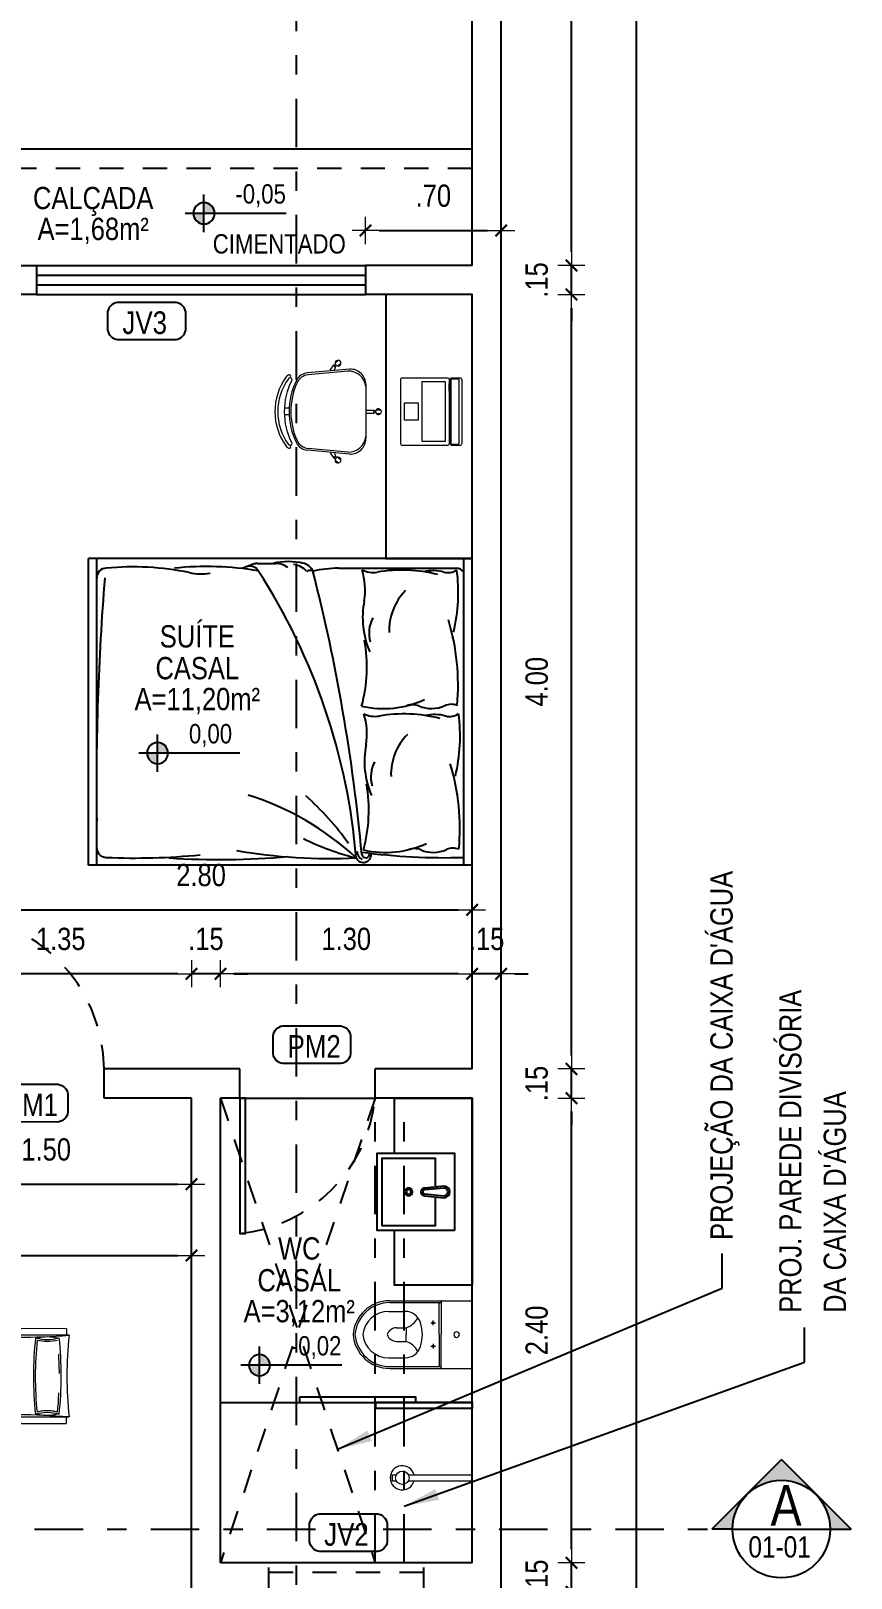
# Model space of a CAD drawing. Extents: x -415 to -176, y -135 to 749.
# Drawn here: x -392.29 to -388.05, y 734.41 to 742.4 of the extents above; entities that cross this region are included whole.
import ezdxf
from ezdxf.enums import TextEntityAlignment as Align

# ---------------------------------------------------------------- set-up
doc = ezdxf.new("R2010")
doc.units = 0
doc.header["$MEASUREMENT"] = 0
doc.header["$PDSIZE"] = -5
for name, pattern in [('AXES', [0.54, 0.3, -0.08, 0.08, -0.08]), ('DASHDOT2', [0.5, 0.25, -0.125, 0, -0.125]), ('HIDDEN2', [0.1875, 0.125, -0.0625])]:
    doc.linetypes.add(name, pattern=pattern)
doc.layers.get('0').update_dxf_attribs({"linetype": 'CONTINUOUS'})
doc.layers.get('Defpoints').update_dxf_attribs({"linetype": 'CONTINUOUS'})
for name, color, linetype in [('AME_FRZ', 7, 'CONTINUOUS'), ('AR-MOB', 252, 'CONTINUOUS'), ('ARREDI_attrezzature', 175, 'CONTINUOUS'), ('COTA', 7, 'CONTINUOUS'), ('COTAS', 7, 'CONTINUOUS'), ('DIVERSOS', 1, 'CONTINUOUS'), ('E-txt-g', 3, 'CONTINUOUS'), ('Layer1', 7, 'CONTINUOUS'), ('LAYER4', 7, 'CONTINUOUS'), ('LAYER5', 8, 'CONTINUOUS'), ('LAYER7', 4, 'CONTINUOUS'), ('MOB', 251, 'CONTINUOUS'), ('MOVEIS', 7, 'CONTINUOUS'), ('TEXTO3', 4, 'CONTINUOUS')]:
    doc.layers.add(name, color=color, linetype=linetype)
for name, color, linetype, lineweight in [('E-Cta-W', 7, 'CONTINUOUS', 20), ('E-Lay-9', 9, 'CONTINUOUS', 9), ('E-Pen-C', 4, 'CONTINUOUS', 15), ('E-Pen-G', 3, 'CONTINUOUS', 30), ('E-Txt-W', 7, 'CONTINUOUS', 20), ('estofado', 7, 'CONTINUOUS', 25)]:
    doc.layers.add(name, color=color, linetype=linetype, lineweight=lineweight)
doc.styles.add('F2', font='swissc.ttf')
doc.styles.add('REG60', font='romans.shx', dxfattribs={"width": 0.8, "height": 0.15})
doc.styles.add('REG80', font='romans.shx', dxfattribs={"width": 0.8, "height": 0.2})
doc.dimstyles.new('DIMENSION-1', dxfattribs={"dimtxt": 0.11, "dimasz": 0.07, "dimexe": 1, "dimexo": 0, "dimgap": 0.12, "dimtad": 1, "dimzin": 7, "dimdsep": 46, "dimtxsty": 'F2', "dimblk1": 'TRACO', "dimblk2": 'TRACO', "dimsah": 1, "dimcen": 1, "dimse1": 1, "dimse2": 1, "dimclrd": 256, "dimclre": 256, "dimclrt": 6, "dimadec": 0, "dimazin": 0, "dimtfac": 1, "dimtix": 1, "dimtmove": 2, "dimatfit": 3, "dimldrblk": 'TRACO', "dimfxl": 1, "dimtolj": 1, "dimtzin": 0, "dimarcsym": 0})
doc.dimstyles.get("Standard").update_dxf_attribs({"dimtxt": 0.18, "dimasz": 0.18, "dimexe": 0.18, "dimexo": 0.0625, "dimgap": 0.09, "dimtad": 0, "dimtih": 1, "dimtoh": 1, "dimdec": 4, "dimzin": 0, "dimdsep": 46, "dimtxsty": 'Standard', "dimcen": 0.09, "dimadec": 0, "dimazin": 0, "dimtfac": 1, "dimtdec": 4, "dimtofl": 0, "dimtmove": 0, "dimatfit": 3, "dimfxl": 1, "dimtolj": 1, "dimtzin": 0, "dimarcsym": 0})

# ---------------------------------------------------------------- blocks, each defined once
blk = doc.blocks.new('vaso-s')
at = {"color": 8}
for start, end in [(0, 180), (180, 0)]:
    blk.add_arc((0.08, 0), 0.0143, start, end, dxfattribs=at)
at = {"layer": 'E-Lay-9', "color": 8}
for p, q in [((0, 0.17), (0, 0)), ((0.4256, 0.175), (0.005, 0.175)), ((0.16, 0.17), (0.16, 0.17)), ((0.16, 0.17), (0.16, 0)), ((0.4256, 0.165), (0.165, 0.165)), ((0.17, 0), (0.17, 0.16)), ((0.4306, 0.12), (0.3459, 0.12)), ((0.2134, 0.06), (0.1891, 0.06)), ((0.2013, 0.0479), (0.2013, 0.0722)), ((0.3406, 0.035), (0.3406, 0)), ((0.3906, 0.035), (0.3406, 0.035)), ((0, -0.17), (0, 0)), ((0.16, -0.17), (0.16, 0)), ((0.17, 0), (0.17, -0.1601)), ((0.2134, -0.06), (0.1891, -0.06)), ((0.2013, -0.0479), (0.2013, -0.0722)), ((0.3406, -0.035), (0.3406, 0)), ((0.3906, -0.035), (0.3406, -0.035)), ((0.4306, -0.12), (0.3459, -0.12)), ((0.4256, -0.175), (0.005, -0.175)), ((0.16, -0.17), (0.16, -0.17)), ((0.4256, -0.165), (0.165, -0.165))]:
    blk.add_line(p, q, dxfattribs=at)
for centre in [(0.2013, 0.06), (0.2013, -0.06)]:
    blk.add_circle(centre, 0.005, dxfattribs=at)
for centre, radius, start, end in [((0.005, 0.17), 0.005, 90, 180), ((0.155, 0.17), 0.005, 0, 90), ((0.165, 0.17), 0.00495, 180, 270), ((0.165, 0.16), 0.00495, 0, 90), ((0.4256, -0.015), 0.19, 4.52806, 90), ((0.4256, -0.015), 0.18, 4.78019, 90), ((0.3459, 0.0375), 0.0825, 90, 163.03545), ((0.3754, 0.1358), 0.1066, 206.93947, 250.96472), ((0.4306, -0.015), 0.135, 6.37937, 90), ((0.518, -0.015), 0.2624, 163.03545, 176.7233), ((0.3906, -0.015), 0.05, 17.4576, 90), ((0.518, 0.015), 0.2624, 183.2767, 196.96455), ((0.3459, -0.0375), 0.0825, 196.96455, 270), ((0.3754, -0.1358), 0.1066, 109.03528, 153.06053), ((0.3906, 0.015), 0.05, 270, 342.5424), ((0.4256, 0.015), 0.19, 270, 355.47194), ((0.4256, 0.015), 0.18, 270, 355.21981), ((0.4306, 0.015), 0.135, 270, 353.62063), ((0.005, -0.17), 0.005, 180, 270), ((0.155, -0.17), 0.005, 270, 0), ((0.165, -0.17), 0.00495, 90, 180), ((0.165, -0.1601), 0.00495, 270, 0)]:
    blk.add_arc(centre, radius, start, end, dxfattribs=at)
blk = doc.blocks.new('TRACO')
at = {"layer": 'E-Pen-C'}
for p, q in [((-1, 0), (1, 0)), ((0, 1), (0, -1))]:
    blk.add_line(p, q, dxfattribs=at)
at = {"layer": 'E-Pen-G'}
blk.add_line((-0.42, -0.42), (0.42, 0.42), dxfattribs=at)
blk = doc.blocks.new('*D292')
at = {"color": 4, "lineweight": -2}
for p, q in [((-389.498, 734.5571), (-389.498, 734.6271)), ((-389.498, 734.3371), (-389.498, 734.4871)), ((-389.498, 734.2671), (-389.498, 734.1971))]:
    blk.add_line(p, q, dxfattribs=at)
at = {"layer": 'Defpoints', "color": 0, "linetype": 'Continuous'}
for p in [(-390.0112, 734.4871), (-389.498, 734.4871), (-390.0112, 734.3371)]:
    blk.add_point(p, dxfattribs=at)
at = {"color": 4, "linetype": 'Continuous', "lineweight": -2, "xscale": 0.07, "yscale": 0.07, "zscale": 0.07}
for p, rotation in [((-389.498, 734.4871), 270), ((-389.498, 734.3371), 90)]:
    blk.add_blockref('TRACO', p, dxfattribs=dict(at, rotation=rotation))
at = {"color": 4, "linetype": 'Continuous', "insert": (-389.6771, 734.4121), "char_height": 0.115, "attachment_point": 5, "rotation": 90, "style": 'F2'}
blk.add_mtext('\\A1;.15', dxfattribs=at)
blk = doc.blocks.new('*D293')
at = {"color": 4, "lineweight": -2}
blk.add_line((-389.498, 734.5571), (-389.498, 736.8171), dxfattribs=at)
at = {"layer": 'Defpoints', "color": 0, "linetype": 'Continuous'}
for p in [(-390.0112, 736.8871), (-389.498, 736.8871), (-390.0112, 734.4871)]:
    blk.add_point(p, dxfattribs=at)
at = {"color": 4, "linetype": 'Continuous', "lineweight": -2, "xscale": 0.07, "yscale": 0.07, "zscale": 0.07}
for p, rotation in [((-389.498, 736.8871), 90), ((-389.498, 734.4871), 270)]:
    blk.add_blockref('TRACO', p, dxfattribs=dict(at, rotation=rotation))
at = {"color": 4, "linetype": 'Continuous', "insert": (-389.6771, 735.6871), "char_height": 0.115, "attachment_point": 5, "rotation": 90, "style": 'F2'}
blk.add_mtext('\\A1;2.40', dxfattribs=at)
blk = doc.blocks.new('*D294')
at = {"color": 4, "lineweight": -2}
for p, q in [((-389.498, 737.1071), (-389.498, 737.1771)), ((-389.498, 736.8871), (-389.498, 737.0371)), ((-389.498, 736.8171), (-389.498, 736.7471))]:
    blk.add_line(p, q, dxfattribs=at)
at = {"layer": 'Defpoints', "color": 0, "linetype": 'Continuous'}
for p in [(-390.0112, 737.0371), (-389.498, 737.0371), (-390.0112, 736.8871)]:
    blk.add_point(p, dxfattribs=at)
at = {"color": 4, "linetype": 'Continuous', "lineweight": -2, "xscale": 0.07, "yscale": 0.07, "zscale": 0.07}
for p, rotation in [((-389.498, 737.0371), 270), ((-389.498, 736.8871), 90)]:
    blk.add_blockref('TRACO', p, dxfattribs=dict(at, rotation=rotation))
at = {"color": 4, "linetype": 'Continuous', "insert": (-389.6771, 736.9621), "char_height": 0.115, "attachment_point": 5, "rotation": 90, "style": 'F2'}
blk.add_mtext('\\A1;.15', dxfattribs=at)
blk = doc.blocks.new('*D295')
at = {"color": 4, "lineweight": -2}
blk.add_line((-389.498, 737.1071), (-389.498, 740.9671), dxfattribs=at)
at = {"layer": 'Defpoints', "color": 0, "linetype": 'Continuous'}
for p in [(-390.0112, 741.0371), (-389.498, 741.0371), (-390.0112, 737.0371)]:
    blk.add_point(p, dxfattribs=at)
at = {"color": 4, "linetype": 'Continuous', "lineweight": -2, "xscale": 0.07, "yscale": 0.07, "zscale": 0.07}
for p, rotation in [((-389.498, 741.0371), 90), ((-389.498, 737.0371), 270)]:
    blk.add_blockref('TRACO', p, dxfattribs=dict(at, rotation=rotation))
at = {"color": 4, "linetype": 'Continuous', "insert": (-389.677, 739.0371), "char_height": 0.115, "attachment_point": 5, "rotation": 90, "style": 'F2'}
blk.add_mtext('\\A1;4.00', dxfattribs=at)
blk = doc.blocks.new('*D296')
at = {"color": 4, "lineweight": -2}
for p, q in [((-389.498, 741.2571), (-389.498, 741.3271)), ((-389.498, 741.0371), (-389.498, 741.1871)), ((-389.498, 740.9671), (-389.498, 740.8971))]:
    blk.add_line(p, q, dxfattribs=at)
at = {"layer": 'Defpoints', "color": 0, "linetype": 'Continuous'}
for p in [(-390.0112, 741.1871), (-389.498, 741.1871), (-390.0112, 741.0371)]:
    blk.add_point(p, dxfattribs=at)
at = {"color": 4, "linetype": 'Continuous', "lineweight": -2, "xscale": 0.07, "yscale": 0.07, "zscale": 0.07}
for p, rotation in [((-389.498, 741.1871), 270), ((-389.498, 741.0371), 90)]:
    blk.add_blockref('TRACO', p, dxfattribs=dict(at, rotation=rotation))
at = {"color": 4, "linetype": 'Continuous', "insert": (-389.6771, 741.1121), "char_height": 0.115, "attachment_point": 5, "rotation": 90, "style": 'F2'}
blk.add_mtext('\\A1;.15', dxfattribs=at)
blk = doc.blocks.new('*D297')
at = {"color": 4, "lineweight": -2}
blk.add_line((-389.498, 741.2571), (-389.498, 744.9671), dxfattribs=at)
at = {"layer": 'Defpoints', "color": 0, "linetype": 'Continuous'}
for p in [(-390.0112, 745.0371), (-389.498, 745.0371), (-390.0112, 741.1871)]:
    blk.add_point(p, dxfattribs=at)
at = {"color": 4, "linetype": 'Continuous', "lineweight": -2, "xscale": 0.07, "yscale": 0.07, "zscale": 0.07}
for p, rotation in [((-389.498, 745.0371), 90), ((-389.498, 741.1871), 270)]:
    blk.add_blockref('TRACO', p, dxfattribs=dict(at, rotation=rotation))
at = {"color": 4, "linetype": 'Continuous', "insert": (-389.6771, 743.1121), "char_height": 0.115, "attachment_point": 5, "rotation": 90, "style": 'F2'}
blk.add_mtext('\\A1;3.85', dxfattribs=at)
blk = doc.blocks.new('*D303')
at = {"color": 4, "lineweight": -2}
blk.add_line((-389.162, 720.2571), (-389.162, 745.1171), dxfattribs=at)
at = {"layer": 'Defpoints', "color": 0, "linetype": 'Continuous'}
for p in [(-389.8612, 745.1871), (-389.162, 745.1871), (-389.8612, 720.1871)]:
    blk.add_point(p, dxfattribs=at)
at = {"color": 4, "linetype": 'Continuous', "lineweight": -2, "xscale": 0.07, "yscale": 0.07, "zscale": 0.07}
for p, rotation in [((-389.162, 745.1871), 90), ((-389.162, 720.1871), 270)]:
    blk.add_blockref('TRACO', p, dxfattribs=dict(at, rotation=rotation))
at = {"color": 4, "linetype": 'Continuous', "insert": (-389.3411, 732.6871), "char_height": 0.115, "attachment_point": 5, "rotation": 90, "style": 'F2'}
blk.add_mtext('\\A1;25.00', dxfattribs=at)
blk = doc.blocks.new('Cadeira')
at = {"layer": 'E-Lay-9', "color": 8}
for p, q in [((-0.1393, 0), (0.1393, 0)), ((-0.0093, 0.0535), (-0.0093, 0.0769)), ((-0.0075, 0), (-0.0075, 0.0425)), ((-0.0075, 0.0425), (-0.0056, 0.0425)), ((0.0056, 0.0425), (0.0075, 0.0425)), ((0.0075, 0), (0.0075, 0.0425)), ((0.0096, 0.0535), (0.0096, 0.0769)), ((-0.25, -0.1588), (-0.265, -0.1409)), ((-0.2355, -0.1467), (-0.2505, -0.1288)), ((-0.2298, -0.1563), (-0.2313, -0.1575)), ((-0.2144, -0.1618), (-0.2298, -0.1563)), ((-0.2192, -0.0836), (-0.1996, -0.3023)), ((-0.2087, -0.0936), (-0.1898, -0.2982)), ((0.2087, -0.0936), (0.1898, -0.2982)), ((0.2192, -0.0836), (0.1996, -0.3023)), ((0.2144, -0.1618), (0.2298, -0.1563)), ((0.2298, -0.1563), (0.2313, -0.1575)), ((0.2355, -0.1467), (0.2505, -0.1288)), ((0.25, -0.1588), (0.265, -0.1409)), ((-0.2398, -0.1647), (-0.2413, -0.1659)), ((-0.2133, -0.1847), (-0.2413, -0.1659)), ((0.2133, -0.1847), (0.2413, -0.1659)), ((0.2398, -0.1647), (0.2413, -0.1659)), ((-0.0175, -0.3961), (-0.0175, -0.4196)), ((0.0175, -0.3961), (0.0175, -0.4196))]:
    blk.add_line(p, q, dxfattribs=at)
blk.add_lwpolyline([(0.1631, -0.3812, -0.237888), (-0.1631, -0.3812, 0.605717), (-0.1738, -0.3953, 0.122717), (-0.17, -0.4, 0.323529), (0.17, -0.4, 0.122717), (0.1738, -0.3953, 0.605717)], format="xyb", close=True, dxfattribs=at)
for centre in [(0, 0.0466), (-0.2382, -0.1579), (0.2382, -0.1579)]:
    blk.add_circle(centre, 0.005, dxfattribs=at)
for centre, radius, start, end in [((0.0001, 0.0652), 0.015, 281.63338, 257.45365), ((-0.1393, -0.08), 0.08, 90, 182.56924), ((0, 0.0475), 0.0075, 221.81031, 318.18969), ((0.1393, -0.08), 0.08, 357.43076, 90), ((-0.1202, -0.0886), 0.0887, 95.59249, 183.25223), ((0.1202, -0.0886), 0.0887, 356.74777, 84.40751), ((-0.2502, -0.1438), 0.015, 322.54635, 298.36662), ((-0.2388, -0.1573), 0.0075, 261.81031, 358.18969), ((0.2388, -0.1573), 0.0075, 181.81031, 278.18969), ((0.2502, -0.1438), 0.015, 241.63338, 217.45365), ((-0.1299, -0.296), 0.07, 185.12125, 243.60471), ((-0.1201, -0.2918), 0.07, 185.2999, 245.73609), ((0.1201, -0.2918), 0.07, 294.26391, 354.7001), ((0.1299, -0.296), 0.07, 296.39529, 354.87875), ((-0.1819, -0.3961), 0.00782, 29.81088, 225.32554), ((-0.1625, -0.39), 0.0125, 205.14546, 233.1301), ((0, -0.0343), 0.3622, 243.60471, 296.39529), ((0, -0.0254), 0.3622, 245.73609, 294.26391), ((0.1819, -0.3961), 0.00782, 314.67446, 150.18912), ((-0.1625, -0.39), 0.0275, 205.14546, 233.45713), ((0, -0.1648), 0.3052, 234.12379, 305.87621), ((0.1625, -0.39), 0.0275, 306.54287, 334.85454)]:
    blk.add_arc(centre, radius, start, end, dxfattribs=at)
blk = doc.blocks.new('Notebook')
at = {"layer": 'E-Lay-9', "color": 8}
for p, q in [((-0.175, 0.305), (-0.175, 0.3)), ((-0.175, 0.3), (-0.175, 0.265)), ((0.165, 0.315), (-0.165, 0.315)), ((-0.165, 0.255), (0.165, 0.255)), ((0.175, 0.3), (0.175, 0.305)), ((0.175, 0.265), (0.175, 0.3))]:
    blk.add_line(p, q, dxfattribs=at)
for points in [[(-0.165, 0), (0.165, 0, 0.414214), (0.175, 0.01), (0.175, 0.24, 0.414214), (0.165, 0.25), (-0.165, 0.25, 0.414214), (-0.175, 0.24), (-0.175, 0.01, 0.414214)], [(-0.165, 0.26), (0.165, 0.26, 0.414214), (0.17, 0.265), (0.17, 0.295, 0.414214), (0.165, 0.3), (-0.165, 0.3, 0.414214), (-0.17, 0.295), (-0.17, 0.265, 0.414214)]]:
    blk.add_lwpolyline(points, format="xyb", close=True, dxfattribs=at)
for points in [[(-0.105, 0.25), (-0.145, 0.25), (-0.145, 0.255), (-0.105, 0.255)], [(0.105, 0.25), (0.145, 0.25), (0.145, 0.255), (0.105, 0.255)], [(-0.155, 0.11), (0.155, 0.11), (0.155, 0.23), (-0.155, 0.23)], [(-0.045, 0.02), (0.045, 0.02), (0.045, 0.09), (-0.045, 0.09)]]:
    blk.add_lwpolyline(points, close=True, dxfattribs=at)
for centre, start, end in [((-0.165, 0.305), 90, 180), ((-0.165, 0.265), 180, 270), ((0.165, 0.305), 0, 90), ((0.165, 0.265), 270, 360)]:
    blk.add_arc(centre, 0.01, start, end, dxfattribs=at)
blk = doc.blocks.new('TXT-AMB75')
at = {"layer": 'E-txt-g', "style": 'REG80', "width": 0.8, "flags": 8}
blk.add_attdef('TXT', text='', height=0.2, dxfattribs=at).set_placement((0.005, 0.296), align=Align.CENTER)
at = {"layer": 'E-Txt-W', "style": 'REG60', "width": 0.8, "flags": 8}
blk.add_attdef('TXT', text='', height=0.15, dxfattribs=at).set_placement((0.005, 0.027), align=Align.CENTER)
blk = doc.blocks.new('NIVEL')
at = {"layer": 'DIVERSOS'}
h = blk.add_hatch(color=7, dxfattribs=at)
h.paths.add_polyline_path([(0, 0.137, 0.414214), (-0.137, 0), (0, 0)])
h.paths.add_polyline_path([(0, 0), (0, -0.137, 0.414214), (0.137, 0)])
at = {"layer": 'DIVERSOS', "color": 7}
for p, q in [((0, 0.242), (0, -0.242)), ((1.067, 0), (-0.242, 0))]:
    blk.add_line(p, q, dxfattribs=at)
blk.add_circle((0, 0), 0.137, dxfattribs=at)
blk = doc.blocks.new('*D326')
at = {"color": 4, "lineweight": -2}
for p, q in [((-390.0812, 737.5292), (-390.1512, 737.5292)), ((-389.8612, 737.5292), (-390.0112, 737.5292)), ((-389.7912, 737.5292), (-389.7212, 737.5292))]:
    blk.add_line(p, q, dxfattribs=at)
at = {"layer": 'Defpoints', "color": 0, "linetype": 'Continuous'}
for p in [(-390.0112, 737.5292), (-390.0112, 737.0371), (-389.8612, 737.0802)]:
    blk.add_point(p, dxfattribs=at)
at = {"color": 4, "linetype": 'Continuous', "lineweight": -2, "xscale": 0.07, "yscale": 0.07, "zscale": 0.07}
blk.add_blockref('TRACO', (-390.0112, 737.5292), dxfattribs=at)
at = {"color": 4, "linetype": 'Continuous', "lineweight": -2, "xscale": 0.07, "yscale": 0.07, "zscale": 0.07, "rotation": 180}
blk.add_blockref('TRACO', (-389.8612, 737.5292), dxfattribs=at)
at = {"color": 4, "linetype": 'Continuous', "insert": (-389.9362, 737.7082), "char_height": 0.115, "attachment_point": 5, "style": 'F2'}
blk.add_mtext('\\A1;.15', dxfattribs=at)
blk = doc.blocks.new('*D327')
at = {"color": 4, "lineweight": -2}
blk.add_line((-390.0812, 737.5292), (-391.2412, 737.5292), dxfattribs=at)
at = {"layer": 'Defpoints', "color": 0, "linetype": 'Continuous'}
for p in [(-391.3112, 737.5292), (-390.0112, 737.0371), (-391.3112, 736.8871)]:
    blk.add_point(p, dxfattribs=at)
at = {"color": 4, "linetype": 'Continuous', "lineweight": -2, "xscale": 0.07, "yscale": 0.07, "zscale": 0.07, "rotation": 180}
blk.add_blockref('TRACO', (-391.3112, 737.5292), dxfattribs=at)
at = {"color": 4, "linetype": 'Continuous', "lineweight": -2, "xscale": 0.07, "yscale": 0.07, "zscale": 0.07}
blk.add_blockref('TRACO', (-390.0112, 737.5292), dxfattribs=at)
at = {"color": 4, "linetype": 'Continuous', "insert": (-390.6612, 737.7082), "char_height": 0.115, "attachment_point": 5, "style": 'F2'}
blk.add_mtext('\\A1;1.30', dxfattribs=at)
blk = doc.blocks.new('*D328')
at = {"color": 4, "lineweight": -2}
for p, q in [((-391.5312, 737.5292), (-391.6012, 737.5292)), ((-391.3112, 737.5292), (-391.4612, 737.5292)), ((-391.2412, 737.5292), (-391.1712, 737.5292))]:
    blk.add_line(p, q, dxfattribs=at)
at = {"layer": 'Defpoints', "color": 0, "linetype": 'Continuous'}
for p in [(-391.4612, 737.5292), (-391.4612, 736.8871), (-391.3112, 736.8871)]:
    blk.add_point(p, dxfattribs=at)
at = {"color": 4, "linetype": 'Continuous', "lineweight": -2, "xscale": 0.07, "yscale": 0.07, "zscale": 0.07}
blk.add_blockref('TRACO', (-391.4612, 737.5292), dxfattribs=at)
at = {"color": 4, "linetype": 'Continuous', "lineweight": -2, "xscale": 0.07, "yscale": 0.07, "zscale": 0.07, "rotation": 180}
blk.add_blockref('TRACO', (-391.3112, 737.5292), dxfattribs=at)
at = {"color": 4, "linetype": 'Continuous', "insert": (-391.3862, 737.7082), "char_height": 0.115, "attachment_point": 5, "style": 'F2'}
blk.add_mtext('\\A1;.15', dxfattribs=at)
blk = doc.blocks.new('*D329')
at = {"color": 4, "lineweight": -2}
blk.add_line((-391.5312, 737.5292), (-392.7412, 737.5292), dxfattribs=at)
at = {"layer": 'Defpoints', "color": 0, "linetype": 'Continuous'}
for p in [(-392.8112, 737.5292), (-392.8112, 737.0371), (-391.4612, 736.8871)]:
    blk.add_point(p, dxfattribs=at)
at = {"color": 4, "linetype": 'Continuous', "lineweight": -2, "xscale": 0.07, "yscale": 0.07, "zscale": 0.07, "rotation": 180}
blk.add_blockref('TRACO', (-392.8112, 737.5292), dxfattribs=at)
at = {"color": 4, "linetype": 'Continuous', "lineweight": -2, "xscale": 0.07, "yscale": 0.07, "zscale": 0.07}
blk.add_blockref('TRACO', (-391.4612, 737.5292), dxfattribs=at)
at = {"color": 4, "linetype": 'Continuous', "insert": (-392.1362, 737.7082), "char_height": 0.115, "attachment_point": 5, "style": 'F2'}
blk.add_mtext('\\A1;1.35', dxfattribs=at)
blk = doc.blocks.new('*D337')
at = {"color": 4, "lineweight": -2}
blk.add_line((-392.8912, 736.4418), (-391.5312, 736.4418), dxfattribs=at)
at = {"layer": 'Defpoints', "color": 0, "linetype": 'Continuous'}
for p in [(-392.9612, 736.8871), (-391.4612, 736.8871), (-391.4612, 736.4418)]:
    blk.add_point(p, dxfattribs=at)
at = {"color": 4, "linetype": 'Continuous', "lineweight": -2, "xscale": 0.07, "yscale": 0.07, "zscale": 0.07, "rotation": 180}
blk.add_blockref('TRACO', (-392.9612, 736.4418), dxfattribs=at)
at = {"color": 4, "linetype": 'Continuous', "lineweight": -2, "xscale": 0.07, "yscale": 0.07, "zscale": 0.07}
blk.add_blockref('TRACO', (-391.4612, 736.4418), dxfattribs=at)
at = {"color": 4, "linetype": 'Continuous', "insert": (-392.2112, 736.6209), "char_height": 0.115, "attachment_point": 5, "style": 'F2'}
blk.add_mtext('\\A1;1.50', dxfattribs=at)
blk = doc.blocks.new('*D338')
at = {"color": 4, "lineweight": -2}
blk.add_line((-394.9912, 736.0745), (-391.5312, 736.0745), dxfattribs=at)
at = {"layer": 'Defpoints', "color": 0, "linetype": 'Continuous'}
for p in [(-395.0612, 736.8871), (-391.4612, 736.8871), (-391.4612, 736.0745)]:
    blk.add_point(p, dxfattribs=at)
at = {"color": 4, "linetype": 'Continuous', "lineweight": -2, "xscale": 0.07, "yscale": 0.07, "zscale": 0.07, "rotation": 180}
blk.add_blockref('TRACO', (-395.0612, 736.0745), dxfattribs=at)
at = {"color": 4, "linetype": 'Continuous', "lineweight": -2, "xscale": 0.07, "yscale": 0.07, "zscale": 0.07}
blk.add_blockref('TRACO', (-391.4612, 736.0745), dxfattribs=at)
at = {"color": 4, "linetype": 'Continuous', "insert": (-393.2612, 736.2536), "char_height": 0.115, "attachment_point": 5, "style": 'F2'}
blk.add_mtext('\\A1;3.60', dxfattribs=at)
blk = doc.blocks.new('*D339')
at = {"color": 4, "lineweight": -2}
blk.add_line((-392.7412, 737.859), (-390.0812, 737.859), dxfattribs=at)
at = {"layer": 'Defpoints', "color": 0, "linetype": 'Continuous'}
for p in [(-390.0112, 737.859), (-392.8112, 737.0371), (-390.0112, 737.0371)]:
    blk.add_point(p, dxfattribs=at)
at = {"color": 4, "linetype": 'Continuous', "lineweight": -2, "xscale": 0.07, "yscale": 0.07, "zscale": 0.07, "rotation": 180}
blk.add_blockref('TRACO', (-392.8112, 737.859), dxfattribs=at)
at = {"color": 4, "linetype": 'Continuous', "lineweight": -2, "xscale": 0.07, "yscale": 0.07, "zscale": 0.07}
blk.add_blockref('TRACO', (-390.0112, 737.859), dxfattribs=at)
at = {"color": 4, "linetype": 'Continuous', "insert": (-391.4112, 738.0381), "char_height": 0.115, "attachment_point": 5, "style": 'F2'}
blk.add_mtext('\\A1;2.80', dxfattribs=at)
blk = doc.blocks.new('Chuveiro')
at = {"layer": 'E-Lay-9', "color": 8}
for p, q in [((-0.0311, 0.0156), (-0.3604, 0.0156)), ((0.0509, 0.0156), (0.0311, 0.0156)), ((0.0509, 0.0156), (0.0509, -0.0156)), ((-0.0311, -0.0156), (-0.3604, -0.0156)), ((0.0509, -0.0156), (0.0311, -0.0156))]:
    blk.add_line(p, q, dxfattribs=at)
blk.add_circle((0, 0), 0.0348, dxfattribs=at)
for centre, radius, start, end in [((0, 0), 0.0624, 194.4775, 165.5225), ((0.0093, 0), 0.0444, 339.42663, 20.57337)]:
    blk.add_arc(centre, radius, start, end, dxfattribs=at)
blk = doc.blocks.new('CUBA QUADRADA-flat-4-flat-1')
at = {"layer": 'MOB'}
blk.add_lwpolyline([(0, -0.2), (0.4, -0.2), (0.4, 0.2), (0, 0.2)], close=True, dxfattribs=at)
blk.add_lwpolyline([(0.1, -0.0255), (0.1, -0.175), (0.375, -0.175), (0.375, 0.175), (0.1, 0.175), (0.1, 0.0255)], dxfattribs=at)
for points in [[(0.155, -0.02), (0.055, -0.03, -1), (0.055, 0.03), (0.155, 0.02, -1)], [(0.155, -0.01), (0.055, -0.02, -1), (0.055, 0.02), (0.155, 0.01, -1)]]:
    blk.add_lwpolyline(points, format="xyb", close=True, dxfattribs=at)
for radius in [0.02, 0.0125]:
    blk.add_circle((0.2375, 0), radius, dxfattribs=at)
blk = doc.blocks.new('Poltrona Star marrom')
at = {"layer": 'estofado', "color": 8, "lineweight": 20, "ltscale": 0.1}
for p, q in [((0, 0), (0, -0.78)), ((-0.05, -0.02), (-0.05, -0.78)), ((-0.05, -0.02), (0, -0.02)), ((0.62, -0.78), (0.62, -0.02)), ((0.62, -0.02), (0.67, -0.02)), ((0.67, -0.78), (0.67, -0.02)), ((-0.05, -0.78), (0, -0.78)), ((0.62, -0.78), (0.67, -0.78))]:
    blk.add_line(p, q, dxfattribs=at)
at = {"layer": 'estofado', "color": 8, "lineweight": 5, "ltscale": 0.1}
blk.add_line((0.62, -0.02), (0.62, 0), dxfattribs=at)
for centre, radius, start, end in [((0.31, 2.832), 2.848, 263.7521, 276.2479), ((0.309, -0.165), 0.296, 165.0121, 194.9879), ((0.31, -2.807), 2.748, 83.9224, 96.0776), ((-0.276, -0.165), 0.308, 343.0375, 16.9625), ((0.896, -0.165), 0.308, 163.0375, 196.9625), ((0.311, -0.165), 0.296, 345.0121, 14.9879), ((0.31, 2.478), 2.748, 263.9224, 276.0776), ((0.02, -0.78), 0.02, 180, 270), ((0.31, 1.687), 2.504, 263.3498, 276.6502), ((0.6, -0.78), 0.02, 270, 0)]:
    blk.add_arc(centre, radius, start, end, dxfattribs=at)
at = {"layer": 'MOVEIS', "color": 8, "lineweight": 5, "ltscale": 0.1}
for points in [[(0.019, -0.075), (0.019, -0.075), (0.019, -0.075)], [(0.601, -0.075), (0.601, -0.075)], [(0.019, -0.255), (0.019, -0.255)], [(0.601, -0.255), (0.601, -0.255)]]:
    blk.add_lwpolyline(points, close=True, dxfattribs=at)
for centre, radius, start, end in [((-4.905, -0.39), 4.92, 355.4539, 4.5461), ((-0.276, -0.165), 0.322, 345.9941, 14.0059), ((5.525, -0.39), 4.92, 175.4539, 184.5461), ((0.31, 2.478), 2.734, 264.2624, 275.7376)]:
    blk.add_arc(centre, radius, start, end, dxfattribs=at)
at = {"layer": 'MOVEIS', "color": 8, "linetype": 'AXES', "lineweight": 5, "ltscale": 0.1}
for centre, radius, start, end in [((0.31, -2.807), 2.734, 84.2624, 95.7376), ((0.896, -0.165), 0.322, 165.9941, 194.0059)]:
    blk.add_arc(centre, radius, start, end, dxfattribs=at)
blk = doc.blocks.new('*D363')
at = {"color": 4, "lineweight": -2}
blk.add_line((-392.4735, 741.2571), (-392.4735, 741.7171), dxfattribs=at)
at = {"layer": 'Defpoints', "color": 0, "linetype": 'Continuous'}
for p in [(-392.4735, 741.7871), (-390.0112, 741.7871), (-390.0112, 741.1871)]:
    blk.add_point(p, dxfattribs=at)
at = {"color": 4, "linetype": 'Continuous', "lineweight": -2, "xscale": 0.07, "yscale": 0.07, "zscale": 0.07}
for p, rotation in [((-392.4735, 741.7871), 90), ((-392.4735, 741.1871), 270)]:
    blk.add_blockref('TRACO', p, dxfattribs=dict(at, rotation=rotation))
at = {"color": 4, "linetype": 'Continuous', "insert": (-392.6525, 741.4871), "char_height": 0.115, "attachment_point": 5, "rotation": 90, "style": 'F2'}
blk.add_mtext('\\A1;.60', dxfattribs=at)
blk = doc.blocks.new('*D364')
at = {"color": 4, "lineweight": -2}
blk.add_line((-390.4912, 741.3678), (-389.9312, 741.3678), dxfattribs=at)
at = {"layer": 'Defpoints', "color": 0, "linetype": 'Continuous'}
for p in [(-389.8612, 741.3678), (-390.5612, 741.1871), (-389.8612, 741.1871)]:
    blk.add_point(p, dxfattribs=at)
at = {"color": 4, "linetype": 'Continuous', "lineweight": -2, "xscale": 0.07, "yscale": 0.07, "zscale": 0.07, "rotation": 180}
blk.add_blockref('TRACO', (-390.5612, 741.3678), dxfattribs=at)
at = {"color": 4, "linetype": 'Continuous', "lineweight": -2, "xscale": 0.07, "yscale": 0.07, "zscale": 0.07}
blk.add_blockref('TRACO', (-389.8612, 741.3678), dxfattribs=at)
at = {"color": 4, "linetype": 'Continuous', "insert": (-390.2112, 741.5467), "char_height": 0.115, "attachment_point": 5, "style": 'F2'}
blk.add_mtext('\\A1;.70', dxfattribs=at)
blk = doc.blocks.new('A$C52F82244')
at = {"layer": 'LAYER5'}
blk.add_hatch(color=2, dxfattribs=at).paths.add_polyline_path([(0.5, 0.85), (0, 0.35), (0.15, 0.35, -1), (0.85, 0.35), (1, 0.35)])
at = {"layer": 'LAYER4', "color": 2}
blk.add_line((0.15, 0.35), (0.85, 0.35), dxfattribs=at)
at = {"layer": 'LAYER7', "color": 2}
for p, q in [((0.5, 0.85), (0, 0.35)), ((0.5, 0.85), (1, 0.35)), ((0.15, 0.35), (0, 0.35)), ((0.85, 0.35), (1, 0.35))]:
    blk.add_line(p, q, dxfattribs=at)
blk.add_circle((0.5, 0.35), 0.35, dxfattribs=at)

msp = doc.modelspace()

# ---------------------------------------------------------------- linework, layer by layer
at = {"color": 8, "linetype": 'HIDDEN2'}
for p, q in [((-391.3112, 736.8871), (-390.5112, 734.4871)), ((-390.5112, 736.8871), (-391.3112, 734.4871))]:
    msp.add_line(p, q, dxfattribs=at)
at = {"color": 8}
msp.add_lwpolyline([(-390.456, 739.6731), (-390.0112, 739.6731), (-390.0112, 741.0371), (-390.456, 741.0371)], close=True, dxfattribs=at)
msp.add_lwpolyline([(-390.4112, 736.6024), (-390.4112, 736.8871), (-390.0112, 736.8871), (-390.0112, 735.92), (-390.4112, 735.92), (-390.4112, 736.2024)], dxfattribs=at)
at = {"layer": 'AME_FRZ', "color": 7, "linetype": 'Continuous'}
for points in [[(-390.9021, 735.343), (-390.9021, 735.3143), (-390.3021, 735.3143), (-390.3021, 735.343)], [(-390.5096, 735.3143), (-390.5096, 735.2857), (-390.0096, 735.2857), (-390.0096, 735.3143)]]:
    msp.add_lwpolyline(points, close=True, dxfattribs=at)
at = {"layer": 'ARREDI_attrezzature', "color": 8}
for p, q in [((-390.0112, 739.6731), (-391.9927, 739.6731)), ((-391.9927, 738.0904), (-391.9927, 739.6731)), ((-391.9502, 738.0904), (-391.9502, 739.6731)), ((-391.1365, 739.6454), (-391.1952, 739.6237)), ((-391.1194, 739.6484), (-391.0224, 739.6484)), ((-390.7016, 739.6237), (-390.0932, 739.6237)), ((-390.0537, 738.0904), (-390.0537, 739.6731)), ((-390.0112, 738.0904), (-391.9927, 738.0904))]:
    msp.add_line(p, q, dxfattribs=at)
for centre, radius, start, end in [((-391.9008, 739.5743), 0.0494, 90, 180), ((-391.7627, 738.1856), 1.4447, 78.39429, 95.48495), ((-391.3841, 738.0065), 1.6256, 80.49292, 95.822), ((-391.4073, 739.9239), 0.3296, 258.65747, 277.52533), ((-391.1582, 739.5847), 0.0494, 30.51278, 110.2459), ((-391.1194, 739.599), 0.0494, 90, 110.2459), ((-391.1194, 739.599), 0.0494, 90, 110.2459), ((-393.8208, 737.8594), 3.2221, 4.76367, 32.90461), ((-390.9602, 739.3063), 0.3512, 77.11731, 103.07135), ((-391.0287, 739.5421), 0.1065, 52.2698, 93.39831), ((-390.9414, 739.5422), 0.1001, 39.40159, 85.3151), ((-390.8973, 739.5813), 0.0692, 11.61314, 77.11731), ((-390.8512, 739.5955), 0.0164, 59.30245, 141.46901), ((-390.6932, 738.9959), 0.6279, 90.76871, 102.91096), ((-399.9322, 737.2839), 9.3909, 5.25812, 14.32844), ((-390.5223, 739.7284), 0.1269, 243.03506, 279.62888), ((-390.9081, 739.5109), 0.3445, 350.60741, 17.64024), ((-390.3742, 738.8557), 0.7583, 75.74005, 99.62888), ((-390.2138, 739.3926), 0.2183, 74.80123, 102.68804), ((-390.1359, 739.6795), 0.0789, 254.80123, 305.62124), ((-390.9656, 739.5002), 0.8832, 346.42683, 7.49006), ((-390.0932, 739.5743), 0.0494, 36.8699, 90), ((-378.7462, 738.5084), 13.2054, 175.36973, 180.82949), ((-390.1306, 739.3687), 0.446, 168.87826, 203.31216), ((-390.1486, 739.3019), 0.291, 134.99017, 182.17052), ((-390.3769, 739.2889), 0.1667, 152.3015, 195.85933), ((-391.246, 739.0202), 1.1623, 354.80098, 16.79835), ((-391.3187, 739.1152), 0.7645, 344.55026, 10.2362), ((-390.4685, 739.4029), 0.5042, 257.01381, 294.88205), ((-390.3184, 738.8338), 0.0848, 67.11917, 110.98391), ((-390.2205, 739.0659), 0.167, 247.11917, 294.21227), ((-390.1186, 738.8393), 0.0814, 68.28762, 114.21227), ((-390.5129, 738.9853), 0.1269, 243.03506, 279.62888), ((-390.8987, 738.7678), 0.3445, 350.60741, 17.64024), ((-390.3648, 738.1125), 0.7583, 75.74005, 99.62888), ((-390.2044, 738.6495), 0.2183, 74.80123, 102.68804), ((-390.1265, 738.9364), 0.0789, 254.80123, 305.62124), ((-390.9562, 738.7571), 0.8832, 346.42683, 7.49006), ((-390.1392, 738.5588), 0.291, 134.99017, 182.17052), ((-390.1212, 738.6255), 0.446, 168.87826, 203.31216), ((-390.3675, 738.5458), 0.1667, 152.3015, 195.85933), ((-391.2366, 738.2771), 1.1623, 354.80098, 16.79835), ((-391.3093, 738.3721), 0.7645, 344.55026, 10.2362), ((-391.5966, 737.072), 1.4446, 46.91417, 72.76125), ((-391.8141, 737.3818), 1.4238, 35.12721, 48.488), ((-391.9008, 738.1793), 0.0494, 180, 270), ((-390.7394, 741.0865), 2.9624, 260.49059, 272.50593), ((-390.2731, 739.459), 1.3739, 243.69042, 255.81061), ((-390.5633, 738.1569), 0.0409, 175.50112, 247.39481), ((-390.148, 741.445), 3.3165, 262.46777, 271.62968), ((-390.459, 738.6597), 0.5042, 257.01381, 294.88205), ((-390.309, 738.0907), 0.0848, 67.11917, 110.98391), ((-390.2111, 738.3227), 0.167, 247.11917, 294.21227), ((-390.1092, 738.0962), 0.0814, 68.28762, 114.21227), ((-391.7519, 741.5722), 3.4455, 267.52359, 275.60032), ((-391.3134, 742.0789), 3.9602, 266.19917, 275.07447), ((-390.5731, 738.145), 0.0409, 206.06182, 8.3909), ((-390.5606, 738.1487), 0.0206, 191.8744, 8.70853)]:
    msp.add_arc(centre, radius, start, end, dxfattribs=at)
at = {"layer": 'COTA', "color": 8, "linetype": 'Continuous'}
msp.add_line((-391.2112, 736.8871), (-390.5112, 736.8871), dxfattribs=at)
at = {"layer": 'COTA', "color": 4, "linetype": 'Continuous'}
for points in [[(-391.492, 740.8529, -0.331371), (-391.542, 740.8029), (-391.8422, 740.8032, -0.332506), (-391.8923, 740.8529), (-391.8923, 740.9476, -0.330378), (-391.8423, 740.9979), (-391.542, 740.9976, -0.331371), (-391.492, 740.9476)], [(-390.6389, 737.1149, -0.331371), (-390.6889, 737.0649), (-390.9892, 737.0652, -0.332506), (-391.0392, 737.1149), (-391.0392, 737.2095, -0.330378), (-390.9892, 737.2598), (-390.6889, 737.2595, -0.331371), (-390.6389, 737.2095)], [(-392.0994, 736.8133, -0.331371), (-392.1494, 736.7633), (-392.4497, 736.7636, -0.332506), (-392.4997, 736.8133), (-392.4997, 736.908, -0.330378), (-392.4497, 736.9583), (-392.1494, 736.958, -0.331371), (-392.0994, 736.908)], [(-390.4499, 734.5947, -0.331371), (-390.4999, 734.5447), (-390.8002, 734.545, -0.332506), (-390.8502, 734.5947), (-390.8502, 734.6894, -0.330378), (-390.8002, 734.7397), (-390.4999, 734.7394, -0.331371), (-390.4499, 734.6894)]]:
    msp.add_lwpolyline(points, format="xyb", close=True, dxfattribs=at)
at = {"layer": 'COTA', "color": 8, "linetype": 'HIDDEN2'}
for centre, radius, start, end in [((-392.7236, 737.0251), 0.8125, 0.8486, 88.06697), ((-391.292, 736.9679), 0.7849, 275.90618, 354.09382)]:
    msp.add_arc(centre, radius, start, end, dxfattribs=at)
at = {"layer": 'Layer1', "color": 8, "linetype": 'Continuous'}
msp.add_line((-391.3112, 735.3143), (-390.0096, 735.3143), dxfattribs=at)
at = {"layer": 'TEXTO3', "color": 2, "linetype": 'DASHDOT2'}
for p, q in [((-390.9182, 711.7978), (-390.9182, 746.5191)), ((-397.6709, 734.6607), (-388.0536, 734.6607))]:
    msp.add_line(p, q, dxfattribs=at)
at = {"layer": 'TEXTO3', "color": 5}
for p, q in [((-389.8612, 720.1871), (-389.8612, 745.1871)), ((-390.0112, 741.1871), (-390.0112, 745.0371)), ((-392.9612, 741.1871), (-392.2612, 741.1871)), ((-392.2612, 741.1871), (-392.2612, 741.0371)), ((-390.0112, 741.1871), (-390.5612, 741.1871)), ((-390.5612, 741.1871), (-390.5612, 741.0371)), ((-392.2612, 741.0371), (-392.8112, 741.0371)), ((-390.0112, 741.0371), (-390.5612, 741.0371)), ((-390.0112, 737.0371), (-390.0112, 741.0371)), ((-391.2112, 737.0371), (-391.9112, 737.0371)), ((-391.9112, 736.8871), (-391.9112, 737.0371)), ((-391.2112, 736.8871), (-391.2112, 737.0371)), ((-390.0112, 737.0371), (-390.5112, 737.0371)), ((-390.5112, 736.8871), (-390.5112, 737.0371)), ((-391.4612, 736.8871), (-391.9112, 736.8871)), ((-391.4612, 734.3371), (-391.4612, 736.8871)), ((-391.2112, 736.8871), (-391.3112, 736.8871)), ((-391.3112, 734.4871), (-391.3112, 736.8871)), ((-390.0112, 736.8871), (-390.5112, 736.8871)), ((-390.0112, 734.4871), (-390.0112, 736.8871)), ((-390.0112, 734.4871), (-391.3112, 734.4871))]:
    msp.add_line(p, q, dxfattribs=at)
at = {"layer": 'TEXTO3', "color": 8}
for p, q in [((-390.0112, 741.7871), (-392.8112, 741.7871)), ((-392.2612, 741.1871), (-390.5612, 741.1871)), ((-392.2612, 741.0371), (-390.5612, 741.0371))]:
    msp.add_line(p, q, dxfattribs=at)
at = {"layer": 'TEXTO3', "color": 8, "linetype": 'HIDDEN2'}
for p, q in [((-390.0112, 741.6871), (-392.9112, 741.6871)), ((-391.0612, 734.3371), (-391.0612, 734.4871)), ((-390.2612, 734.3371), (-390.2612, 734.4871)), ((-390.2612, 734.4371), (-391.0612, 734.4371))]:
    msp.add_line(p, q, dxfattribs=at)
at = {"layer": 'TEXTO3', "color": 7}
for p, q in [((-392.2612, 741.1371), (-390.5612, 741.1371)), ((-392.2612, 741.0871), (-390.5612, 741.0871))]:
    msp.add_line(p, q, dxfattribs=at)
at = {"layer": 'TEXTO3', "color": 8, "linetype": 'DASHDOT2'}
for p, q in [((-390.5112, 734.4871), (-390.5112, 736.8871)), ((-390.3612, 734.4871), (-390.3612, 736.8871))]:
    msp.add_line(p, q, dxfattribs=at)
at = {"layer": 'TEXTO3', "color": 7}
msp.add_lwpolyline([(-391.2112, 736.8871), (-391.2112, 736.1871), (-391.1812, 736.1871), (-391.1812, 736.8871)], close=True, dxfattribs=at)

# ---------------------------------------------------------------- block references
ref = msp.add_blockref('TXT-AMB75', (-391.9723, 741.2618), dxfattribs=dict(xscale=0.7290000000000001, yscale=0.7290000000000001, zscale=0.7290000000000001))
ref.add_attrib('TXT', 'CALÇADA', dxfattribs={"layer": 'E-txt-g', "color": 2, "height": 0.115, "style": 'F2'}).set_placement((-391.9683, 741.4779), align=Align.CENTER)
ref.add_attrib('TXT', 'A=1,68m²', dxfattribs={"layer": 'E-Txt-W', "height": 0.115, "style": 'F2'}).set_placement((-391.9683, 741.3185), align=Align.CENTER)
at = {"color": 8, "xscale": -1, "rotation": 270}
msp.add_blockref('Notebook', (-390.3797, 740.4323, 3.2859), dxfattribs=at)
ref = msp.add_blockref('TXT-AMB75', (-391.4346, 738.998), dxfattribs=dict(xscale=0.7290000000000001, yscale=0.7290000000000001, zscale=0.7290000000000001))
ref.add_attrib('TXT', 'SUÍTE', dxfattribs={"layer": 'E-txt-g', "color": 2, "height": 0.115, "style": 'F2'}).set_placement((-391.4306, 739.2141), align=Align.CENTER)
ref = msp.add_blockref('TXT-AMB75', (-391.4346, 738.8337), dxfattribs=dict(xscale=0.7290000000000001, yscale=0.7290000000000001, zscale=0.7290000000000001))
ref.add_attrib('TXT', 'CASAL', dxfattribs={"layer": 'E-txt-g', "color": 2, "height": 0.115, "style": 'F2'}).set_placement((-391.4306, 739.0498), align=Align.CENTER)
ref.add_attrib('TXT', 'A=11,20m²', dxfattribs={"layer": 'E-Txt-W', "height": 0.115, "style": 'F2'}).set_placement((-391.4306, 738.8903), align=Align.CENTER)
ref = msp.add_blockref('TXT-AMB75', (-390.908, 735.8367), dxfattribs=dict(xscale=0.7290000000000001, yscale=0.7290000000000001, zscale=0.7290000000000001))
ref.add_attrib('TXT', 'WC', dxfattribs={"layer": 'E-txt-g', "color": 2, "height": 0.115, "style": 'F2'}).set_placement((-390.904, 736.0528), align=Align.CENTER)
ref = msp.add_blockref('TXT-AMB75', (-390.908, 735.6724), dxfattribs=dict(xscale=0.7290000000000001, yscale=0.7290000000000001, zscale=0.7290000000000001))
ref.add_attrib('TXT', 'CASAL', dxfattribs={"layer": 'E-txt-g', "color": 2, "height": 0.115, "style": 'F2'}).set_placement((-390.904, 735.8885), align=Align.CENTER)
ref.add_attrib('TXT', 'A=3,12m²', dxfattribs={"layer": 'E-Txt-W', "height": 0.115, "style": 'F2'}).set_placement((-390.904, 735.729), align=Align.CENTER)
at = {"layer": 'AR-MOB', "xscale": -1}
msp.add_blockref('CUBA QUADRADA-flat-4-flat-1', (-390.1012, 736.4024), dxfattribs=at)
at = {"layer": 'COTAS', "lineweight": 5, "xscale": 0.6798459247200919, "yscale": 0.6798459247200919, "zscale": 0.6798459247200919, "rotation": 269.9371737816307}
msp.add_blockref('Poltrona Star marrom', (-392.0932, 735.6619), dxfattribs=at)
at = {"layer": 'E-Lay-9', "color": 8, "rotation": 270}
msp.add_blockref('Cadeira', (-390.5599, 740.4323, 3.2859), dxfattribs=at)
at = {"layer": 'E-Lay-9', "rotation": 180}
msp.add_blockref('vaso-s', (-390.0112, 735.6654), dxfattribs=at)
at = {"layer": 'E-Lay-9', "color": 7, "rotation": 180}
msp.add_blockref('Chuveiro', (-390.3716, 734.9258), dxfattribs=at)
at = {"layer": 'LAYER4', "color": 2, "xscale": 0.7200000000000001, "yscale": 0.7200000000000001, "zscale": 0.7200000000000001}
msp.add_blockref('A$C52F82244', (-388.7736, 734.4087), dxfattribs=at)
at = {"layer": 'LAYER7', "color": 7, "linetype": 'Continuous', "xscale": -0.3985866620477118, "yscale": 0.3985866620477118, "zscale": 0.3985866620477118, "rotation": 180}
for p in [(-391.3961, 741.4563), (-391.6359, 738.6685), (-391.1093, 735.5072)]:
    msp.add_blockref('NIVEL', p, dxfattribs=at)

# ---------------------------------------------------------------- texts
at = {"color": 7, "linetype": 'Continuous', "style": 'F2'}
for s, p in [('-0,05', (-391.234, 741.6067)), ('CIMENTADO', (-391.3507, 741.3487)), ('0,00', (-391.4738, 738.8189)), ('-0,02', (-390.9472, 735.6576))]:
    msp.add_text(s, height=0.1, dxfattribs=at).set_placement(p, align=Align.TOP_LEFT)
at = {"color": 4, "linetype": 'Continuous', "style": 'F2'}
for s, p in [("PROJEÇÃO DA CAIXA D'ÁGUA", (-388.6651, 736.1542)), ('PROJ. PAREDE DIVISÓRIA', (-388.3099, 735.7776)), ("DA CAIXA D'ÁGUA", (-388.08, 735.7773))]:
    msp.add_text(s, height=0.115, rotation=90, dxfattribs=at).set_placement(p)
at = {"color": 7, "style": 'F2'}
for s, height, p in [('A', 0.2101, (-388.4695, 734.6783)), ('01-01', 0.11, (-388.5839, 734.5139))]:
    msp.add_text(s, height=height, dxfattribs=at).set_placement(p)
at = {"layer": 'Layer1', "color": 4, "linetype": 'Continuous', "style": 'F2'}
for s, p in [('JV3', (-391.8172, 740.9499, 1.712)), ('PM2', (-390.9641, 737.2119, 1.712)), ('PM1', (-392.4246, 736.9103, 1.712)), ('JV2', (-390.7751, 734.6917, 1.712))]:
    msp.add_text(s, height=0.11659, dxfattribs=at).set_placement(p, align=Align.TOP_LEFT)

# ---------------------------------------------------------------- dimensions: what is measured, and where the dimension line sits
at = {"color": 8, "linetype": 'Continuous'}
for base, p1, p2, picture, middle in [((-389.162, 745.1871), (-389.8612, 720.1871), (-389.8612, 745.1871), '*D303', (-389.3411, 732.6871)), ((-389.498, 745.0371), (-390.0112, 741.1871), (-390.0112, 745.0371), '*D297', (-389.6771, 743.1121)), ((-392.4735, 741.7871), (-390.0112, 741.1871), (-390.0112, 741.7871), '*D363', (-392.6525, 741.4871)), ((-389.498, 741.1871), (-390.0112, 741.0371), (-390.0112, 741.1871), '*D296', (-389.6771, 741.1121)), ((-389.498, 741.0371), (-390.0112, 737.0371), (-390.0112, 741.0371), '*D295', (-389.677, 739.0371)), ((-389.498, 737.0371), (-390.0112, 736.8871), (-390.0112, 737.0371), '*D294', (-389.6771, 736.9621)), ((-389.498, 736.8871), (-390.0112, 734.4871), (-390.0112, 736.8871), '*D293', (-389.6771, 735.6871)), ((-389.498, 734.4871), (-390.0112, 734.3371), (-390.0112, 734.4871), '*D292', (-389.6771, 734.4121))]:
    dim = msp.add_linear_dim(base=base, p1=p1, p2=p2, angle=90, dimstyle='DIMENSION-1', override={"dimtxt": 0.115, "dimclrd": 4, "dimclrt": 4, "dimadec": 8, "dimfxl": 0.04, "dimfxlon": 1}, dxfattribs=at)
    dim.commit()
    dim.dimension.update_dxf_attribs({"geometry": picture, "text_midpoint": middle})
for base, p1, p2, picture, middle in [((-389.8612, 741.3678), (-390.5612, 741.1871), (-389.8612, 741.1871), '*D364', (-390.2112, 741.5467)), ((-390.0112, 737.859), (-392.8112, 737.0371), (-390.0112, 737.0371), '*D339', (-391.4112, 738.0381)), ((-392.8112, 737.5292), (-391.4612, 736.8871), (-392.8112, 737.0371), '*D329', (-392.1362, 737.7082)), ((-391.4612, 737.5292), (-391.3112, 736.8871), (-391.4612, 736.8871), '*D328', (-391.3862, 737.7082)), ((-391.3112, 737.5292), (-390.0112, 737.0371), (-391.3112, 736.8871), '*D327', (-390.6612, 737.7082)), ((-390.0112, 737.5292), (-389.8612, 737.0802), (-390.0112, 737.0371), '*D326', (-389.9362, 737.7082)), ((-391.4612, 736.0745), (-395.0612, 736.8871), (-391.4612, 736.8871), '*D338', (-393.2612, 736.2536)), ((-391.4612, 736.4418), (-392.9612, 736.8871), (-391.4612, 736.8871), '*D337', (-392.2112, 736.6209))]:
    dim = msp.add_linear_dim(base=base, p1=p1, p2=p2, dimstyle='DIMENSION-1', override={"dimtxt": 0.115, "dimclrd": 4, "dimclrt": 4, "dimadec": 8, "dimfxl": 0.04, "dimfxlon": 1}, dxfattribs=at)
    dim.commit()
    dim.dimension.update_dxf_attribs({"geometry": picture, "text_midpoint": middle})

# ---------------------------------------------------------------- leaders
at = {"layer": 'E-Cta-W', "color": 4, "annotation_type": 0, "has_hookline": 1, "hookline_direction": 0, "horizontal_direction": (0, 1, 0)}
for points in [[(-390.7066, 735.0733), (-388.7195, 735.9048), (-388.7195, 736.0848)], [(-390.3612, 734.7791), (-388.2939, 735.5225), (-388.2939, 735.7025)]]:
    msp.add_leader(points, dimstyle='Standard', dxfattribs=at)

doc.saveas('drawing.dxf')
